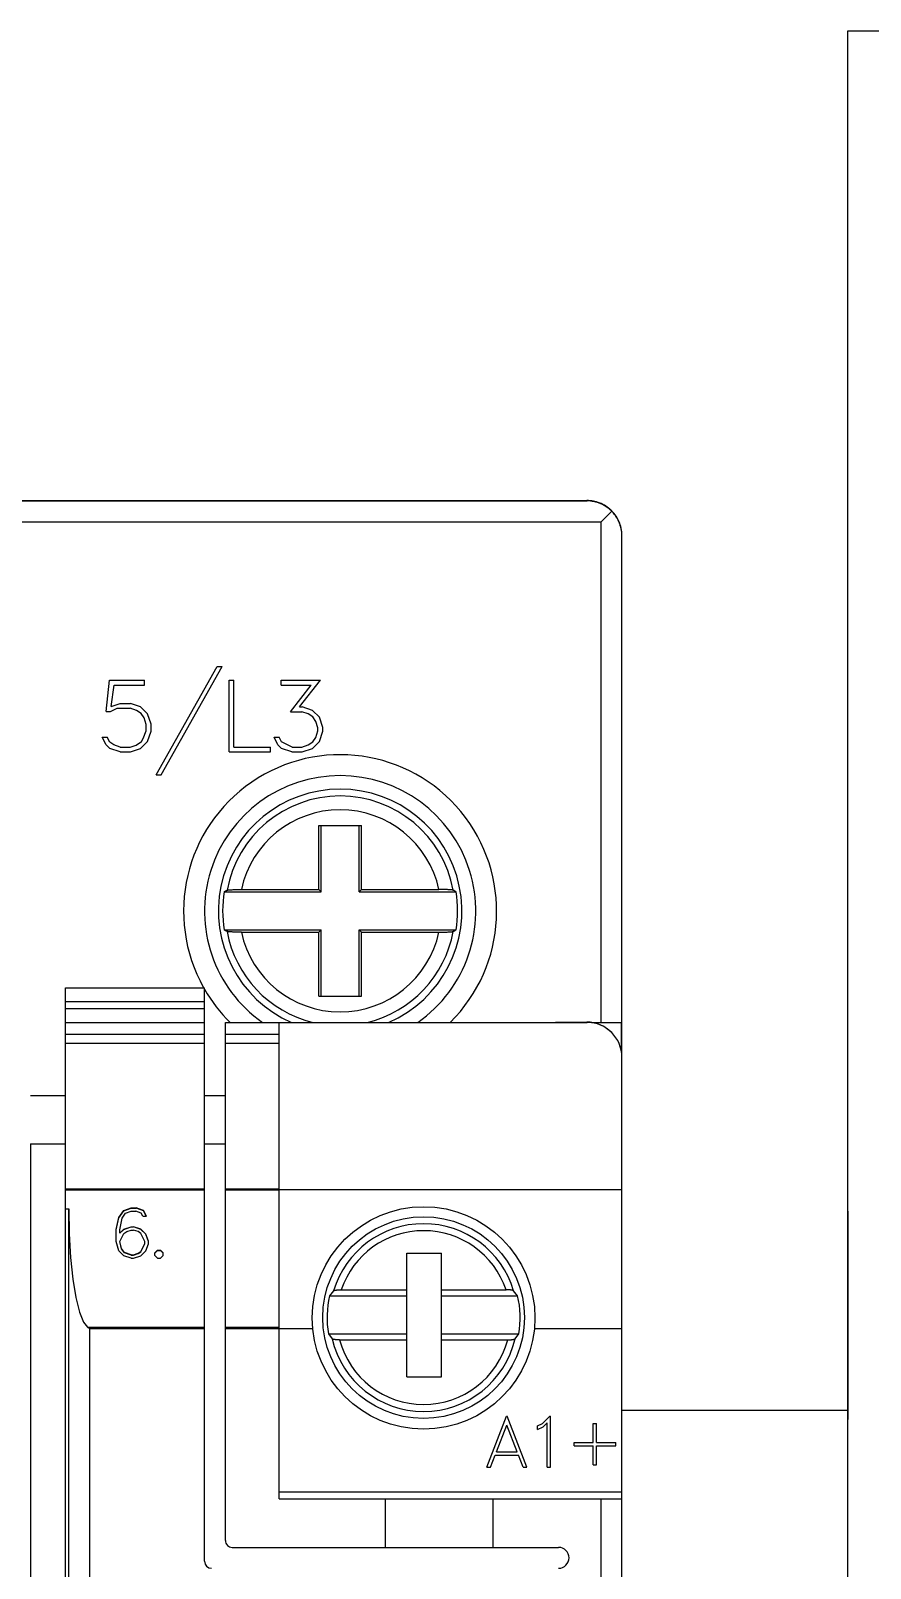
# Model space of a CAD drawing. Header units: millimetres. Extents: x -72 to 2978, y -1067 to 2817.
# Drawn here: x 198.27 to 222.4, y 1995.62 to 2039.84 of the extents above; entities that cross this region are included whole.
import ezdxf

# ---------------------------------------------------------------- set-up
doc = ezdxf.new("R2010")
doc.units = ezdxf.units.MM
doc.layers.add('10000_FRONT', color=7, linetype='Continuous')

msp = doc.modelspace()

# ---------------------------------------------------------------- linework, layer by layer
for p, q in [((221.762, 2039.843), (244.262, 2039.843)), ((221.762, 1926.743), (221.762, 2039.843)), ((221.762, 2005.893), (221.762, 1999.893)), ((215.262, 1998.817), (215.262, 2004.817))]:
    msp.add_line(p, q)
at = {"color": 6, "linetype": 'ByBlock'}
msp.add_line((215.262, 2000.168), (221.762, 2000.168), dxfattribs=at)
at = {"layer": '10000_FRONT', "color": 7, "linetype": 'Continuous', "lineweight": 25}
for p, q in [((171.262, 2026.318), (214.262, 2026.318)), ((171.272, 2026.328), (214.252, 2026.328)), ((214.306, 2026.327), (214.262, 2026.328)), ((214.31, 2026.317), (214.262, 2026.318)), ((214.351, 2026.324), (214.306, 2026.327)), ((214.359, 2026.313), (214.31, 2026.317)), ((214.397, 2026.319), (214.351, 2026.324)), ((214.409, 2026.307), (214.359, 2026.313)), ((214.442, 2026.311), (214.397, 2026.319)), ((214.459, 2026.298), (214.409, 2026.307)), ((214.489, 2026.302), (214.442, 2026.311)), ((214.509, 2026.287), (214.459, 2026.298)), ((214.535, 2026.29), (214.489, 2026.302)), ((214.559, 2026.273), (214.509, 2026.287)), ((214.581, 2026.276), (214.535, 2026.29)), ((214.609, 2026.256), (214.559, 2026.273)), ((214.626, 2026.259), (214.581, 2026.276)), ((214.658, 2026.236), (214.609, 2026.256)), ((214.671, 2026.24), (214.626, 2026.259)), ((214.706, 2026.214), (214.658, 2026.236)), ((214.662, 2025.718), (214.969, 2026.025)), ((214.715, 2026.219), (214.671, 2026.24)), ((214.753, 2026.189), (214.706, 2026.214)), ((214.758, 2026.196), (214.715, 2026.219)), ((214.799, 2026.162), (214.753, 2026.189)), ((214.8, 2026.171), (214.758, 2026.196)), ((214.843, 2026.132), (214.799, 2026.162)), ((214.841, 2026.144), (214.8, 2026.171)), ((214.88, 2026.115), (214.841, 2026.144)), ((214.885, 2026.1), (214.843, 2026.132)), ((214.919, 2026.082), (214.88, 2026.115)), ((214.927, 2026.065), (214.885, 2026.1)), ((214.957, 2026.047), (214.919, 2026.082)), ((214.969, 2026.025), (214.927, 2026.065)), ((214.995, 2026.008), (214.957, 2026.047)), ((215.009, 2025.983), (214.969, 2026.025)), ((215.032, 2025.967), (214.995, 2026.008)), ((215.044, 2025.941), (215.009, 2025.983)), ((215.066, 2025.923), (215.032, 2025.967)), ((170.862, 2025.718), (214.662, 2025.718)), ((214.662, 2011.318), (214.662, 2025.718)), ((215.076, 2025.899), (215.044, 2025.941)), ((215.099, 2025.876), (215.066, 2025.923)), ((215.106, 2025.855), (215.076, 2025.899)), ((215.128, 2025.828), (215.099, 2025.876)), ((215.133, 2025.809), (215.106, 2025.855)), ((215.155, 2025.778), (215.128, 2025.828)), ((215.158, 2025.762), (215.133, 2025.809)), ((215.179, 2025.728), (215.155, 2025.778)), ((215.181, 2025.714), (215.158, 2025.762)), ((215.174, 2025.728), (215.179, 2025.728)), ((215.2, 2025.665), (215.181, 2025.714)), ((215.217, 2025.615), (215.2, 2025.665)), ((215.231, 2025.565), (215.217, 2025.615)), ((215.243, 2025.514), (215.231, 2025.565)), ((215.251, 2025.464), (215.243, 2025.514)), ((215.257, 2025.415), (215.251, 2025.464)), ((215.261, 2025.366), (215.257, 2025.415)), ((215.262, 2025.318), (215.261, 2025.366)), ((215.262, 2011.318), (215.262, 2025.318)), ((201.872, 2018.436), (203.626, 2021.552)), ((202.021, 2018.436), (203.774, 2021.552)), ((203.626, 2021.552), (203.774, 2021.552)), ((200.431, 2020.26), (200.531, 2021.16)), ((200.531, 2021.16), (201.533, 2021.16)), ((201.533, 2021.023), (201.533, 2021.16)), ((203.968, 2021.16), (204.105, 2021.16)), ((203.968, 2019.102), (203.968, 2021.16)), ((204.105, 2019.239), (204.105, 2021.16)), ((205.467, 2021.16), (206.598, 2021.16)), ((205.467, 2021.023), (205.467, 2021.16)), ((205.995, 2020.393), (206.598, 2021.16)), ((200.578, 2020.409), (200.666, 2021.023)), ((200.666, 2021.023), (201.533, 2021.023)), ((205.467, 2021.023), (206.328, 2021.023)), ((205.734, 2020.253), (206.328, 2021.023)), ((200.431, 2020.26), (200.557, 2020.26)), ((200.557, 2020.26), (200.748, 2020.357)), ((200.578, 2020.409), (200.837, 2020.494)), ((200.748, 2020.357), (201.125, 2020.357)), ((200.837, 2020.494), (201.13, 2020.494)), ((201.308, 2020.293), (201.125, 2020.357)), ((201.426, 2020.396), (201.13, 2020.494)), ((201.437, 2020.207), (201.308, 2020.293)), ((201.627, 2020.194), (201.426, 2020.396)), ((201.523, 2020.077), (201.437, 2020.207)), ((205.734, 2020.253), (206.063, 2020.253)), ((205.995, 2020.393), (206.069, 2020.393)), ((206.247, 2020.19), (206.063, 2020.253)), ((206.365, 2020.294), (206.069, 2020.393)), ((206.566, 2020.094), (206.365, 2020.294)), ((201.586, 2019.892), (201.523, 2020.077)), ((201.586, 2019.705), (201.586, 2019.892)), ((201.725, 2019.898), (201.627, 2020.194)), ((201.725, 2019.698), (201.725, 2019.898)), ((206.375, 2020.106), (206.247, 2020.19)), ((206.461, 2019.976), (206.375, 2020.106)), ((206.524, 2019.792), (206.461, 2019.976)), ((206.524, 2019.702), (206.524, 2019.792)), ((206.663, 2019.798), (206.566, 2020.094)), ((206.663, 2019.696), (206.663, 2019.798)), ((200.436, 2019.301), (200.323, 2019.528)), ((200.323, 2019.528), (200.468, 2019.528)), ((200.543, 2019.378), (200.468, 2019.528)), ((200.658, 2019.304), (200.543, 2019.378)), ((201.3, 2019.297), (201.448, 2019.403)), ((201.426, 2019.202), (201.627, 2019.402)), ((201.448, 2019.403), (201.503, 2019.486)), ((201.503, 2019.486), (201.586, 2019.705)), ((201.627, 2019.402), (201.725, 2019.698)), ((205.375, 2019.301), (205.262, 2019.528)), ((205.262, 2019.528), (205.407, 2019.528)), ((205.472, 2019.393), (205.407, 2019.528)), ((205.783, 2019.239), (205.472, 2019.393)), ((206.247, 2019.304), (206.375, 2019.388)), ((206.365, 2019.201), (206.566, 2019.4)), ((206.375, 2019.388), (206.461, 2019.517)), ((206.461, 2019.517), (206.524, 2019.702)), ((206.566, 2019.4), (206.663, 2019.696)), ((200.541, 2019.2), (200.436, 2019.301)), ((200.837, 2019.102), (200.541, 2019.2)), ((200.842, 2019.239), (200.658, 2019.304)), ((200.837, 2019.102), (201.13, 2019.102)), ((200.842, 2019.239), (201.125, 2019.239)), ((201.125, 2019.239), (201.3, 2019.297)), ((201.13, 2019.102), (201.426, 2019.202)), ((203.968, 2019.102), (205.162, 2019.102)), ((204.105, 2019.239), (205.162, 2019.239)), ((205.162, 2019.102), (205.162, 2019.239)), ((205.479, 2019.2), (205.375, 2019.301)), ((205.775, 2019.102), (205.479, 2019.2)), ((205.775, 2019.102), (206.069, 2019.102)), ((205.783, 2019.239), (206.063, 2019.239)), ((206.063, 2019.239), (206.247, 2019.304)), ((206.069, 2019.102), (206.365, 2019.201)), ((201.872, 2018.436), (202.021, 2018.436)), ((206.549, 2016.978), (207.775, 2016.978)), ((206.549, 2015.141), (206.549, 2016.978)), ((206.612, 2015.078), (206.612, 2016.978)), ((207.712, 2015.078), (207.712, 2016.978)), ((207.775, 2015.141), (207.775, 2016.978)), ((203.83, 2015.078), (203.842, 2015.084)), ((203.83, 2015.078), (206.612, 2015.078)), ((203.842, 2015.084), (203.853, 2015.091)), ((203.853, 2015.091), (203.865, 2015.097)), ((203.865, 2015.097), (203.877, 2015.103)), ((203.877, 2015.103), (203.888, 2015.109)), ((203.888, 2015.109), (203.9, 2015.116)), ((203.9, 2015.116), (203.912, 2015.122)), ((203.912, 2015.122), (203.916, 2015.123)), ((203.916, 2015.123), (203.923, 2015.125)), ((203.923, 2015.125), (203.933, 2015.127)), ((203.933, 2015.127), (203.944, 2015.128)), ((203.944, 2015.128), (203.958, 2015.13)), ((203.958, 2015.13), (203.974, 2015.131)), ((203.974, 2015.131), (203.993, 2015.132)), ((203.993, 2015.132), (204.013, 2015.134)), ((204.013, 2015.134), (204.034, 2015.135)), ((204.034, 2015.135), (204.058, 2015.136)), ((204.058, 2015.136), (204.083, 2015.137)), ((204.083, 2015.137), (204.111, 2015.138)), ((204.111, 2015.138), (204.139, 2015.139)), ((204.139, 2015.139), (204.167, 2015.139)), ((204.167, 2015.139), (204.196, 2015.14)), ((204.196, 2015.14), (204.227, 2015.14)), ((204.227, 2015.14), (204.259, 2015.141)), ((204.259, 2015.141), (204.291, 2015.141)), ((204.291, 2015.141), (204.322, 2015.141)), ((204.322, 2015.141), (206.549, 2015.141)), ((206.612, 2015.078), (206.549, 2015.141)), ((207.712, 2015.078), (207.775, 2015.141)), ((207.712, 2015.078), (210.495, 2015.078)), ((207.775, 2015.141), (210.003, 2015.141)), ((210.028, 2015.141), (210.003, 2015.141)), ((210.054, 2015.141), (210.028, 2015.141)), ((210.081, 2015.141), (210.054, 2015.141)), ((210.107, 2015.14), (210.081, 2015.141)), ((210.132, 2015.14), (210.107, 2015.14)), ((210.156, 2015.139), (210.132, 2015.14)), ((210.179, 2015.139), (210.156, 2015.139)), ((210.203, 2015.138), (210.179, 2015.139)), ((210.226, 2015.138), (210.203, 2015.138)), ((210.248, 2015.137), (210.226, 2015.138)), ((210.269, 2015.136), (210.248, 2015.137)), ((210.288, 2015.135), (210.269, 2015.136)), ((210.306, 2015.134), (210.288, 2015.135)), ((210.323, 2015.133), (210.306, 2015.134)), ((210.339, 2015.132), (210.323, 2015.133)), ((210.354, 2015.131), (210.339, 2015.132)), ((210.368, 2015.13), (210.354, 2015.131)), ((210.379, 2015.128), (210.368, 2015.13)), ((210.389, 2015.127), (210.379, 2015.128)), ((210.397, 2015.126), (210.389, 2015.127)), ((210.404, 2015.125), (210.397, 2015.126)), ((210.409, 2015.123), (210.404, 2015.125)), ((210.413, 2015.122), (210.409, 2015.123)), ((210.425, 2015.116), (210.413, 2015.122)), ((210.436, 2015.109), (210.425, 2015.116)), ((210.448, 2015.103), (210.436, 2015.109)), ((210.459, 2015.097), (210.448, 2015.103)), ((210.471, 2015.091), (210.459, 2015.097)), ((210.483, 2015.084), (210.471, 2015.091)), ((210.495, 2015.078), (210.483, 2015.084)), ((203.842, 2013.972), (203.83, 2013.978)), ((203.83, 2013.978), (206.612, 2013.978)), ((203.853, 2013.965), (203.842, 2013.972)), ((203.865, 2013.959), (203.853, 2013.965)), ((203.877, 2013.953), (203.865, 2013.959)), ((203.888, 2013.947), (203.877, 2013.953)), ((203.9, 2013.94), (203.888, 2013.947)), ((203.912, 2013.934), (203.9, 2013.94)), ((203.915, 2013.933), (203.912, 2013.934)), ((203.92, 2013.932), (203.915, 2013.933)), ((203.927, 2013.93), (203.92, 2013.932)), ((203.936, 2013.929), (203.927, 2013.93)), ((203.945, 2013.928), (203.936, 2013.929)), ((203.957, 2013.926), (203.945, 2013.928)), ((203.97, 2013.925), (203.957, 2013.926)), ((203.985, 2013.924), (203.97, 2013.925)), ((204.001, 2013.923), (203.985, 2013.924)), ((204.019, 2013.922), (204.001, 2013.923)), ((204.036, 2013.921), (204.019, 2013.922)), ((204.056, 2013.92), (204.036, 2013.921)), ((204.076, 2013.919), (204.056, 2013.92)), ((204.099, 2013.918), (204.076, 2013.919)), ((204.122, 2013.918), (204.099, 2013.918)), ((204.145, 2013.917), (204.122, 2013.918)), ((204.168, 2013.917), (204.145, 2013.917)), ((204.192, 2013.916), (204.168, 2013.917)), ((204.217, 2013.916), (204.192, 2013.916)), ((204.244, 2013.916), (204.217, 2013.916)), ((204.27, 2013.915), (204.244, 2013.916)), ((204.296, 2013.915), (204.27, 2013.915)), ((204.322, 2013.915), (204.296, 2013.915)), ((204.322, 2013.915), (206.549, 2013.915)), ((206.549, 2013.915), (206.612, 2013.978)), ((206.549, 2012.078), (206.549, 2013.915)), ((206.612, 2012.078), (206.612, 2013.978)), ((207.775, 2013.915), (207.712, 2013.978)), ((207.712, 2013.978), (210.495, 2013.978)), ((207.712, 2012.078), (207.712, 2013.978)), ((207.775, 2013.915), (210.003, 2013.915)), ((207.775, 2012.078), (207.775, 2013.915)), ((210.003, 2013.915), (210.034, 2013.915)), ((210.034, 2013.915), (210.065, 2013.915)), ((210.065, 2013.915), (210.097, 2013.916)), ((210.097, 2013.916), (210.128, 2013.916)), ((210.128, 2013.916), (210.158, 2013.917)), ((210.158, 2013.917), (210.186, 2013.917)), ((210.186, 2013.917), (210.214, 2013.918)), ((210.214, 2013.918), (210.241, 2013.919)), ((210.241, 2013.919), (210.267, 2013.92)), ((210.267, 2013.92), (210.29, 2013.921)), ((210.29, 2013.921), (210.311, 2013.922)), ((210.311, 2013.922), (210.332, 2013.924)), ((210.332, 2013.924), (210.35, 2013.925)), ((210.35, 2013.925), (210.367, 2013.926)), ((210.367, 2013.926), (210.381, 2013.928)), ((210.381, 2013.928), (210.392, 2013.929)), ((210.392, 2013.929), (210.401, 2013.931)), ((210.401, 2013.931), (210.408, 2013.933)), ((210.408, 2013.933), (210.413, 2013.934)), ((210.413, 2013.934), (210.425, 2013.94)), ((210.425, 2013.94), (210.436, 2013.947)), ((210.436, 2013.947), (210.448, 2013.953)), ((210.448, 2013.953), (210.459, 2013.959)), ((210.459, 2013.959), (210.471, 2013.965)), ((210.471, 2013.965), (210.483, 2013.972)), ((210.483, 2013.972), (210.495, 2013.978)), ((199.262, 2012.318), (203.262, 2012.318)), ((199.262, 1955.318), (199.262, 2012.318)), ((203.262, 2011.918), (203.262, 2012.318)), ((199.262, 2011.918), (203.262, 2011.918)), ((203.262, 2011.718), (203.262, 2011.918)), ((206.549, 2012.078), (207.775, 2012.078)), ((199.262, 2011.718), (203.262, 2011.718)), ((203.262, 2011.318), (203.262, 2011.718)), ((199.262, 2011.318), (203.262, 2011.318)), ((199.262, 2010.981), (203.262, 2010.981)), ((203.262, 2010.981), (203.262, 2011.318)), ((203.262, 2010.718), (203.262, 2010.981)), ((203.862, 2011.318), (205.412, 2011.318)), ((203.862, 2010.981), (203.862, 2011.318)), ((203.862, 2011.318), (203.862, 2011.318)), ((203.862, 2010.981), (205.412, 2010.981)), ((203.862, 2010.718), (203.862, 2010.981)), ((205.412, 2011.318), (214.262, 2011.318)), ((205.412, 2011.318), (205.412, 2011.318)), ((205.412, 2010.981), (205.412, 2011.318)), ((205.412, 2010.718), (205.412, 2010.981)), ((213.352, 2011.328), (214.252, 2011.328)), ((213.352, 2011.318), (213.352, 2011.328)), ((214.393, 2011.318), (214.662, 2011.318)), ((214.662, 2011.318), (215.262, 2011.318)), ((215.252, 2010.459), (215.252, 2011.318)), ((215.262, 2010.326), (215.262, 2011.318)), ((199.262, 2010.718), (203.262, 2010.718)), ((203.262, 2006.534), (203.262, 2010.718)), ((203.862, 2010.718), (205.412, 2010.718)), ((203.862, 2006.534), (203.862, 2010.718)), ((205.412, 2006.534), (205.412, 2010.718)), ((215.262, 2006.515), (215.262, 2010.318)), ((198.262, 2009.218), (199.262, 2009.218)), ((203.262, 2009.218), (203.862, 2009.218)), ((198.262, 2007.828), (199.262, 2007.828)), ((198.272, 1959.828), (198.272, 2007.828)), ((203.262, 2007.828), (203.862, 2007.828)), ((199.262, 2006.534), (203.262, 2006.534)), ((199.262, 2006.5), (203.262, 2006.5)), ((203.262, 2006.5), (203.262, 2006.534)), ((203.262, 2002.548), (203.262, 2006.5)), ((203.862, 2006.534), (205.412, 2006.534)), ((203.862, 2006.5), (203.862, 2006.534)), ((203.862, 2006.5), (205.412, 2006.5)), ((203.862, 2002.548), (203.862, 2006.5)), ((205.412, 2006.5), (205.412, 2006.534)), ((205.412, 2006.515), (215.262, 2006.515)), ((205.412, 2002.548), (205.412, 2006.5)), ((215.262, 2002.518), (215.262, 2006.515)), ((199.262, 2005.957), (199.362, 2005.957)), ((199.362, 1961.679), (199.362, 2005.957)), ((200.727, 2005.362), (200.795, 2005.703)), ((200.727, 2005.353), (200.795, 2005.693)), ((200.795, 2005.703), (200.939, 2005.913)), ((200.795, 2005.693), (200.939, 2005.903)), ((200.795, 2005.693), (200.795, 2005.703)), ((200.827, 2005.357), (200.896, 2005.692)), ((200.896, 2005.692), (200.988, 2005.828)), ((200.939, 2005.913), (201.152, 2005.982)), ((200.939, 2005.903), (201.152, 2005.972)), ((200.939, 2005.903), (200.939, 2005.913)), ((200.988, 2005.828), (201.156, 2005.885)), ((201.152, 2005.982), (201.294, 2005.982)), ((201.152, 2005.972), (201.152, 2005.982)), ((201.152, 2005.972), (201.294, 2005.972)), ((201.156, 2005.885), (201.289, 2005.885)), ((201.444, 2005.832), (201.289, 2005.885)), ((201.509, 2005.913), (201.294, 2005.982)), ((201.294, 2005.972), (201.294, 2005.982)), ((201.509, 2005.903), (201.294, 2005.972)), ((201.487, 2005.749), (201.444, 2005.832)), ((201.487, 2005.749), (201.591, 2005.749)), ((201.591, 2005.749), (201.509, 2005.913)), ((201.509, 2005.903), (201.509, 2005.913)), ((201.587, 2005.749), (201.509, 2005.903)), ((200.727, 2005.02), (200.727, 2005.362)), ((200.827, 2005.261), (200.941, 2005.373)), ((200.827, 2005.253), (200.941, 2005.365)), ((200.827, 2005.261), (200.827, 2005.357)), ((200.827, 2005.253), (200.827, 2005.261)), ((200.827, 2005.021), (200.943, 2005.249)), ((200.941, 2005.373), (201.152, 2005.443)), ((200.941, 2005.365), (201.152, 2005.434)), ((200.941, 2005.365), (200.941, 2005.373)), ((200.943, 2005.249), (201.025, 2005.301)), ((201.025, 2005.301), (201.156, 2005.345)), ((201.152, 2005.443), (201.225, 2005.443)), ((201.152, 2005.434), (201.152, 2005.443)), ((201.152, 2005.434), (201.225, 2005.434)), ((201.156, 2005.345), (201.221, 2005.345)), ((201.352, 2005.301), (201.221, 2005.345)), ((201.436, 2005.373), (201.225, 2005.443)), ((201.225, 2005.434), (201.225, 2005.443)), ((201.436, 2005.365), (201.225, 2005.434)), ((201.435, 2005.249), (201.352, 2005.301)), ((201.55, 2005.019), (201.435, 2005.249)), ((201.58, 2005.232), (201.436, 2005.373)), ((201.436, 2005.365), (201.436, 2005.373)), ((201.58, 2005.224), (201.436, 2005.365)), ((201.65, 2005.024), (201.58, 2005.232)), ((201.58, 2005.224), (201.58, 2005.232)), ((201.65, 2005.016), (201.58, 2005.224)), ((200.797, 2004.744), (200.727, 2005.02)), ((200.941, 2004.604), (200.797, 2004.744)), ((200.879, 2004.813), (200.827, 2005.021)), ((200.827, 2005.013), (200.827, 2005.021)), ((200.879, 2004.805), (200.827, 2005.013)), ((200.958, 2004.698), (200.879, 2004.813)), ((200.879, 2004.805), (200.879, 2004.813)), ((200.958, 2004.691), (200.879, 2004.805)), ((201.352, 2004.678), (201.435, 2004.73)), ((201.352, 2004.671), (201.435, 2004.722)), ((201.435, 2004.73), (201.55, 2004.96)), ((201.435, 2004.722), (201.55, 2004.952)), ((201.435, 2004.722), (201.435, 2004.73)), ((201.436, 2004.604), (201.58, 2004.744)), ((201.55, 2004.96), (201.55, 2005.019)), ((201.55, 2004.952), (201.55, 2004.96)), ((201.58, 2004.744), (201.65, 2004.952)), ((201.65, 2004.952), (201.65, 2005.024)), ((201.835, 2004.691), (201.914, 2004.769)), ((201.835, 2004.684), (201.914, 2004.761)), ((201.914, 2004.769), (201.994, 2004.769)), ((201.914, 2004.761), (201.914, 2004.769)), ((201.914, 2004.761), (201.994, 2004.761)), ((202.073, 2004.691), (201.994, 2004.769)), ((201.994, 2004.761), (201.994, 2004.769)), ((202.073, 2004.684), (201.994, 2004.761)), ((201.152, 2004.534), (200.941, 2004.604)), ((201.156, 2004.632), (200.958, 2004.698)), ((200.958, 2004.691), (200.958, 2004.698)), ((201.156, 2004.625), (200.958, 2004.691)), ((201.152, 2004.534), (201.225, 2004.534)), ((201.156, 2004.632), (201.221, 2004.632)), ((201.156, 2004.625), (201.156, 2004.632)), ((201.156, 2004.625), (201.221, 2004.625)), ((201.221, 2004.632), (201.352, 2004.678)), ((201.221, 2004.625), (201.352, 2004.671)), ((201.221, 2004.625), (201.221, 2004.632)), ((201.225, 2004.534), (201.436, 2004.604)), ((201.352, 2004.671), (201.352, 2004.678)), ((201.835, 2004.612), (201.835, 2004.691)), ((201.914, 2004.534), (201.835, 2004.612)), ((201.914, 2004.534), (201.994, 2004.534)), ((201.994, 2004.534), (202.073, 2004.612)), ((202.073, 2004.612), (202.073, 2004.691)), ((209.077, 2004.678), (210.077, 2004.678)), ((209.077, 2001.128), (209.077, 2004.678)), ((210.077, 2001.128), (210.077, 2004.678)), ((206.975, 2003.599), (206.859, 2003.458)), ((206.859, 2003.458), (209.077, 2003.458)), ((206.975, 2003.599), (206.978, 2003.602)), ((206.978, 2003.602), (206.982, 2003.604)), ((206.982, 2003.604), (206.987, 2003.607)), ((206.987, 2003.607), (206.993, 2003.609)), ((206.993, 2003.609), (207.001, 2003.611)), ((207.001, 2003.611), (207.01, 2003.613)), ((207.01, 2003.613), (207.02, 2003.615)), ((207.02, 2003.615), (207.031, 2003.617)), ((207.031, 2003.617), (207.043, 2003.619)), ((207.043, 2003.619), (207.055, 2003.621)), ((207.055, 2003.621), (207.069, 2003.622)), ((207.069, 2003.622), (207.083, 2003.624)), ((207.083, 2003.624), (207.098, 2003.625)), ((207.098, 2003.625), (207.113, 2003.626)), ((207.113, 2003.626), (207.128, 2003.626)), ((207.128, 2003.626), (207.144, 2003.627)), ((207.144, 2003.627), (207.161, 2003.628)), ((207.161, 2003.628), (207.178, 2003.628)), ((207.178, 2003.628), (207.194, 2003.628)), ((207.194, 2003.628), (209.077, 2003.628)), ((210.077, 2003.628), (211.931, 2003.628)), ((210.077, 2003.458), (212.265, 2003.458)), ((211.944, 2003.628), (211.931, 2003.628)), ((211.958, 2003.628), (211.944, 2003.628)), ((211.972, 2003.627), (211.958, 2003.628)), ((211.985, 2003.627), (211.972, 2003.627)), ((211.999, 2003.626), (211.985, 2003.627)), ((212.011, 2003.626), (211.999, 2003.626)), ((212.023, 2003.625), (212.011, 2003.626)), ((212.035, 2003.624), (212.023, 2003.625)), ((212.048, 2003.623), (212.035, 2003.624)), ((212.059, 2003.622), (212.048, 2003.623)), ((212.07, 2003.62), (212.059, 2003.622)), ((212.081, 2003.619), (212.07, 2003.62)), ((212.09, 2003.618), (212.081, 2003.619)), ((212.099, 2003.616), (212.09, 2003.618)), ((212.108, 2003.615), (212.099, 2003.616)), ((212.116, 2003.613), (212.108, 2003.615)), ((212.124, 2003.611), (212.116, 2003.613)), ((212.13, 2003.609), (212.124, 2003.611)), ((212.135, 2003.607), (212.13, 2003.609)), ((212.14, 2003.605), (212.135, 2003.607)), ((212.144, 2003.603), (212.14, 2003.605)), ((212.147, 2003.601), (212.144, 2003.603)), ((212.15, 2003.599), (212.147, 2003.601)), ((212.265, 2003.458), (212.15, 2003.599)), ((199.911, 2002.543), (199.902, 2002.548)), ((199.902, 2002.548), (203.262, 2002.548)), ((199.92, 2002.538), (199.911, 2002.543)), ((199.928, 2002.533), (199.92, 2002.538)), ((199.937, 2002.528), (199.928, 2002.533)), ((199.945, 2002.523), (199.937, 2002.528)), ((199.954, 2002.518), (199.945, 2002.523)), ((199.962, 2002.513), (199.954, 2002.518)), ((199.962, 2002.513), (203.262, 2002.513)), ((199.962, 1965.123), (199.962, 2002.513)), ((203.262, 2002.513), (203.262, 2002.548)), ((203.262, 1995.818), (203.262, 2002.513)), ((203.862, 2002.548), (205.412, 2002.548)), ((203.862, 2002.513), (203.862, 2002.548)), ((203.862, 2002.513), (205.412, 2002.513)), ((203.862, 1996.418), (203.862, 2002.513)), ((205.412, 2002.513), (205.412, 2002.548)), ((205.412, 2002.518), (206.376, 2002.518)), ((205.412, 1997.618), (205.412, 2002.513)), ((212.748, 2002.518), (215.262, 2002.518)), ((215.262, 1997.818), (215.262, 2002.518)), ((206.827, 2002.358), (209.077, 2002.358)), ((206.827, 2002.358), (206.932, 2002.217)), ((206.934, 2002.215), (206.932, 2002.217)), ((206.937, 2002.213), (206.934, 2002.215)), ((206.941, 2002.211), (206.937, 2002.213)), ((206.946, 2002.209), (206.941, 2002.211)), ((206.951, 2002.207), (206.946, 2002.209)), ((206.957, 2002.205), (206.951, 2002.207)), ((206.964, 2002.203), (206.957, 2002.205)), ((206.972, 2002.202), (206.964, 2002.203)), ((206.98, 2002.2), (206.972, 2002.202)), ((206.989, 2002.198), (206.98, 2002.2)), ((206.998, 2002.197), (206.989, 2002.198)), ((207.008, 2002.196), (206.998, 2002.197)), ((207.019, 2002.194), (207.008, 2002.196)), ((207.031, 2002.193), (207.019, 2002.194)), ((207.042, 2002.192), (207.031, 2002.193)), ((207.054, 2002.191), (207.042, 2002.192)), ((207.066, 2002.19), (207.054, 2002.191)), ((207.079, 2002.19), (207.066, 2002.19)), ((207.092, 2002.189), (207.079, 2002.19)), ((207.105, 2002.189), (207.092, 2002.189)), ((207.119, 2002.188), (207.105, 2002.189)), ((207.132, 2002.188), (207.119, 2002.188)), ((207.146, 2002.188), (207.132, 2002.188)), ((207.146, 2002.188), (209.077, 2002.188)), ((210.077, 2002.358), (212.298, 2002.358)), ((210.077, 2002.188), (211.979, 2002.188)), ((211.979, 2002.188), (211.995, 2002.188)), ((211.995, 2002.188), (212.011, 2002.188)), ((212.011, 2002.188), (212.028, 2002.189)), ((212.028, 2002.189), (212.044, 2002.19)), ((212.044, 2002.19), (212.059, 2002.19)), ((212.059, 2002.19), (212.073, 2002.191)), ((212.073, 2002.191), (212.088, 2002.193)), ((212.088, 2002.193), (212.102, 2002.194)), ((212.102, 2002.194), (212.115, 2002.195)), ((212.115, 2002.195), (212.127, 2002.197)), ((212.127, 2002.197), (212.138, 2002.199)), ((212.138, 2002.199), (212.149, 2002.201)), ((212.149, 2002.201), (212.159, 2002.203)), ((212.159, 2002.203), (212.167, 2002.205)), ((212.167, 2002.205), (212.175, 2002.207)), ((212.175, 2002.207), (212.181, 2002.209)), ((212.181, 2002.209), (212.186, 2002.212)), ((212.186, 2002.212), (212.189, 2002.214)), ((212.189, 2002.214), (212.192, 2002.217)), ((212.192, 2002.217), (212.298, 2002.358)), ((209.077, 2001.128), (210.077, 2001.128)), ((211.382, 1998.521), (211.944, 1999.991)), ((211.944, 1999.991), (211.965, 1999.991)), ((212.526, 1998.521), (211.965, 1999.991)), ((212.982, 1999.784), (213.191, 1999.991)), ((213.191, 1999.991), (213.211, 1999.991)), ((213.211, 1998.521), (213.211, 1999.991)), ((211.656, 1998.969), (211.954, 1999.734)), ((212.252, 1998.969), (211.954, 1999.734)), ((212.839, 1999.711), (212.982, 1999.784)), ((212.839, 1999.608), (212.839, 1999.711)), ((212.839, 1999.608), (213.001, 1999.688)), ((213.001, 1999.688), (213.113, 1999.801)), ((213.113, 1998.521), (213.113, 1999.801)), ((214.437, 1999.781), (214.535, 1999.781)), ((214.437, 1999.235), (214.437, 1999.781)), ((214.535, 1999.235), (214.535, 1999.781)), ((213.889, 1999.235), (214.437, 1999.235)), ((213.889, 1999.137), (213.889, 1999.235)), ((213.889, 1999.137), (214.437, 1999.137)), ((214.437, 1998.591), (214.437, 1999.137)), ((214.535, 1999.235), (215.084, 1999.235)), ((214.535, 1999.137), (215.084, 1999.137)), ((214.535, 1998.591), (214.535, 1999.137)), ((215.084, 1999.137), (215.084, 1999.235)), ((211.484, 1998.521), (211.619, 1998.871)), ((211.619, 1998.871), (212.289, 1998.871)), ((211.656, 1998.969), (212.252, 1998.969)), ((212.425, 1998.521), (212.289, 1998.871)), ((214.437, 1998.591), (214.535, 1998.591)), ((211.382, 1998.521), (211.484, 1998.521)), ((212.425, 1998.521), (212.526, 1998.521)), ((213.113, 1998.521), (213.211, 1998.521)), ((205.412, 1997.818), (215.262, 1997.818)), ((215.262, 1997.618), (215.262, 1997.818)), ((205.412, 1997.618), (215.262, 1997.618)), ((208.462, 1996.218), (208.462, 1997.618)), ((211.562, 1996.218), (211.562, 1997.618)), ((214.662, 1970.018), (214.662, 1997.618)), ((215.262, 1970.018), (215.262, 1997.618)), ((204.062, 1996.218), (213.442, 1996.218))]:
    msp.add_line(p, q, dxfattribs=at)
msp.add_lwpolyline([(199.362, 2005.957), (199.375, 2005.242), (199.414, 2004.559), (199.477, 2003.937), (199.562, 2003.404), (199.664, 2002.984), (199.779, 2002.694), (199.902, 2002.548)], dxfattribs=at)
for centre, radius in [((209.562, 2002.818), 3.2), ((209.562, 2002.828), 2.9)]:
    msp.add_circle(centre, radius, dxfattribs=at)
for centre, radius, start, end in [((214.252, 2025.328), 1, 44.5948, 90), ((214.262, 2025.328), 1, 0, 23.5783), ((207.162, 2014.518), 4.5, 314.6748, 209.2681), ((207.162, 2014.518), 3.9, 304.8641, 235.1371), ((207.162, 2014.528), 3.5, 293.4889, 246.5111), ((207.162, 2014.528), 3.304, 10.3512, 169.6488), ((207.162, 2014.528), 2.906, 12.1754, 167.8246), ((207.162, 2014.528), 3.378, 170.6281, 189.3718), ((207.162, 2014.528), 3.378, 350.6282, 9.3719), ((207.162, 2014.528), 3.304, 190.3512, 256.2651), ((207.162, 2014.528), 2.906, 192.1754, 347.8246), ((207.162, 2014.528), 3.304, 283.7349, 349.6488), ((207.162, 2014.518), 4.5, 209.9267, 225.3251), ((214.252, 2010.328), 1, 44.5949, 90), ((214.262, 2010.318), 1, 0, 90), ((209.562, 2002.828), 2.7, 90, 163.4023), ((209.562, 2002.828), 2.5, 18.6629, 161.3371), ((209.562, 2002.828), 2.7, 16.5977, 90), ((209.562, 2002.828), 2.776, 166.8814, 189.7486), ((209.562, 2002.828), 2.776, 350.2514, 13.1186), ((209.562, 2002.828), 2.7, 193.0846, 346.9154), ((209.562, 2002.828), 2.5, 194.8328, 345.1672), ((204.062, 1996.418), 0.2, 180, 270.0001), ((213.442, 1995.918), 0.3, 270.0001, 89.9999), ((203.462, 1995.818), 0.2, 180.0001, 269.9999)]:
    msp.add_arc(centre, radius, start, end, dxfattribs=at)

doc.saveas('drawing.dxf')
